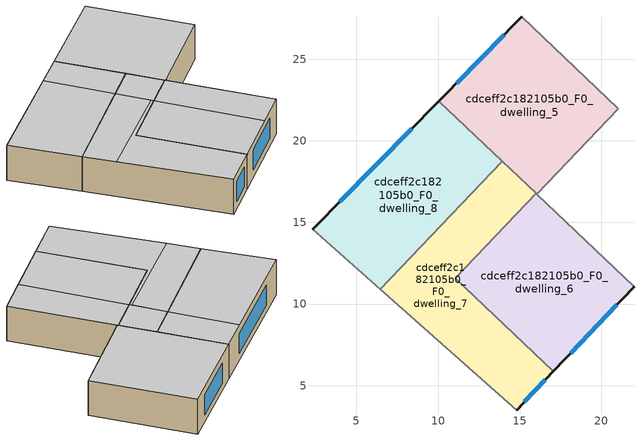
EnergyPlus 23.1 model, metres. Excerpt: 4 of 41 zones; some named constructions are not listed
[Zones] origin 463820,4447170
cdceff2c182105b0_F0_dwelling_5
 floor ground (EU_floor_Construction): 21.03,21.97 16.05,16.73 10.05,22.43 15.12,27.58 z0
 wall outside (EU_wall_Construction): 15.12,27.58 10.05,22.43 z0:3
 wall to cdceff2c182105b0_F0_dwelling_4 (EU_wall_Construction): 16.05,16.73 21.03,21.97 z0:3
 wall to cdceff2c182105b0_F0_dwelling_3 (EU_wall_Construction): 21.03,21.97 15.12,27.58 z0:3
 wall to cdceff2c182105b0_F0_dwelling_8 (EU_wall_Construction): 10.05,22.43 13.91,18.76 z0:3
 wall to cdceff2c182105b0_F0_dwelling_7 (EU_wall_Construction): 13.91,18.76 16,16.77 z0:3
 wall to cdceff2c182105b0_F0_dwelling_6 (EU_wall_Construction): 16,16.77 16.05,16.73 z0:3
 window (EU_Window_Construction): 14.04,26.48 11.14,23.54 z0.64:2.36
 ceiling adiabatic (EU_roof_Construction): 16.05,16.73 21.03,21.97 15.12,27.58 10.05,22.43 z3
cdceff2c182105b0_F0_dwelling_6
 floor ground (EU_floor_Construction): 22,11.07 17.05,5.87 11.06,11.57 16,16.77 z0
 wall outside (EU_wall_Construction): 17.05,5.87 22,11.07 z0:3
 wall to cdceff2c182105b0_F0_dwelling_7 (EU_wall_Construction): 16,16.77 11.06,11.57 17.05,5.87 z0:3
 wall to cdceff2c182105b0_F0_dwelling_4 (EU_wall_Construction): 22,11.07 16.05,16.73 z0:3
 window (EU_Window_Construction): 18.11,6.99 20.94,9.96 z0.64:2.36
 ceiling to cdceff2c182105b0_F1_dwelling_1 (EU_floor_Construction): 17.05,5.87 20.04,9.01 14.14,14.82 11.06,11.57 z3
 ceiling to cdceff2c182105b0_F1_dwelling_3 (EU_floor_Construction): 20.04,9.01 22,11.07 16.02,16.76 15.19,15.92 14.14,14.82 z3
 ceiling to cdceff2c182105b0_F1_dwelling_2 (EU_floor_Construction): 15.19,15.92 16.02,16.76 16,16.77 z3
cdceff2c182105b0_F0_dwelling_7
 floor ground (EU_floor_Construction): 16,16.77 11.06,11.57 17.05,5.87 14.8,3.5 6.44,10.9 13.91,18.76 z0
 wall outside (EU_wall_Construction): 14.8,3.5 17.05,5.87 z0:3
 wall adiabatic (EU_wall_Construction): 6.44,10.9 14.8,3.5 z0:3
 wall to cdceff2c182105b0_F0_dwelling_8 (EU_wall_Construction): 13.91,18.76 6.44,10.9 z0:3
 window (EU_Window_Construction): 15.28,4.01 16.57,5.36 z0.64:2.36
 ceiling to cdceff2c182105b0_F1_dwelling_1 (EU_floor_Construction): 14.8,3.5 17.05,5.87 11.06,11.57 14.14,14.82 14.01,14.95 8.36,9.21 z3
 ceiling to cdceff2c182105b0_F1_dwelling_0 (EU_floor_Construction): 8.36,9.21 14.01,14.95 12.09,16.84 6.44,10.9 z3
 ceiling to cdceff2c182105b0_F1_dwelling_2 (EU_floor_Construction): 15.19,15.92 16,16.77 13.91,18.76 12.09,16.84 14.12,14.84 z3
 ceiling to cdceff2c182105b0_F1_dwelling_3 (EU_floor_Construction): 14.14,14.82 15.19,15.92 14.12,14.84 z3
cdceff2c182105b0_F0_dwelling_8
 floor ground (EU_floor_Construction): 13.91,18.76 6.44,10.9 2.3,14.56 10.05,22.43 z0
 wall outside (EU_wall_Construction): 10.05,22.43 2.3,14.56 z0:3
 wall adiabatic (EU_wall_Construction): 2.3,14.56 6.44,10.9 z0:3
 window (EU_Window_Construction): 8.39,20.75 3.96,16.25 z0.64:2.36
 ceiling to cdceff2c182105b0_F1_dwelling_0 (EU_floor_Construction): 6.44,10.9 12.09,16.84 8.26,20.61 2.3,14.56 z3
 ceiling to cdceff2c182105b0_F1_dwelling_2 (EU_floor_Construction): 12.09,16.84 13.91,18.76 10.05,22.43 8.26,20.61 z3
[SCHEDULE:FILE] Column Number=1; Rows to Skip at Top=0; Number of Hours of Data=8760; Column Separator=Comma; Interpolate to Timestep=No; Minutes per Item=60; Adjust Schedule for Daylight Savings=Yes
Name | File
EU_Step8_GainSchedule_cdceff2c182105b0_F2_dwelling_3_f000 | ../../schedules/cdceff2c182105b0/cdceff2c182105b0_F2_dwelling_3_f000_gain.csv
EU_Step8_GainSchedule_cdceff2c182105b0_F2_dwelling_4_f000 | ../../schedules/cdceff2c182105b0/cdceff2c182105b0_F2_dwelling_4_f000_gain.csv
EU_Step8_GainSchedule_cdceff2c182105b0_F2_dwelling_5_f000 | ../../schedules/cdceff2c182105b0/cdceff2c182105b0_F2_dwelling_5_f000_gain.csv
EU_Step8_GainSchedule_cdceff2c182105b0_F2_dwelling_6_f000 | ../../schedules/cdceff2c182105b0/cdceff2c182105b0_F2_dwelling_6_f000_gain.csv
EU_Step8_GainSchedule_cdceff2c182105b0_F2_dwelling_7_f000 | ../../schedules/cdceff2c182105b0/cdceff2c182105b0_F2_dwelling_7_f000_gain.csv
EU_Step8_GainSchedule_cdceff2c182105b0_F3_dwelling_0_f000 | ../../schedules/cdceff2c182105b0/cdceff2c182105b0_F3_dwelling_0_f000_gain.csv
EU_Step8_GainSchedule_cdceff2c182105b0_F3_dwelling_1_f000 | ../../schedules/cdceff2c182105b0/cdceff2c182105b0_F3_dwelling_1_f000_gain.csv
EU_Step8_GainSchedule_cdceff2c182105b0_F3_dwelling_2_f000 | ../../schedules/cdceff2c182105b0/cdceff2c182105b0_F3_dwelling_2_f000_gain.csv
EU_Step8_GainSchedule_cdceff2c182105b0_F3_dwelling_3_f000 | ../../schedules/cdceff2c182105b0/cdceff2c182105b0_F3_dwelling_3_f000_gain.csv
EU_Step8_GainSchedule_cdceff2c182105b0_F3_dwelling_4_f000 | ../../schedules/cdceff2c182105b0/cdceff2c182105b0_F3_dwelling_4_f000_gain.csv
EU_Step8_GainSchedule_cdceff2c182105b0_F3_dwelling_5_f000 | ../../schedules/cdceff2c182105b0/cdceff2c182105b0_F3_dwelling_5_f000_gain.csv
EU_Step8_GainSchedule_cdceff2c182105b0_F3_dwelling_6_f000 | ../../schedules/cdceff2c182105b0/cdceff2c182105b0_F3_dwelling_6_f000_gain.csv
EU_Step8_GainSchedule_cdceff2c182105b0_F3_dwelling_7_f000 | ../../schedules/cdceff2c182105b0/cdceff2c182105b0_F3_dwelling_7_f000_gain.csv
